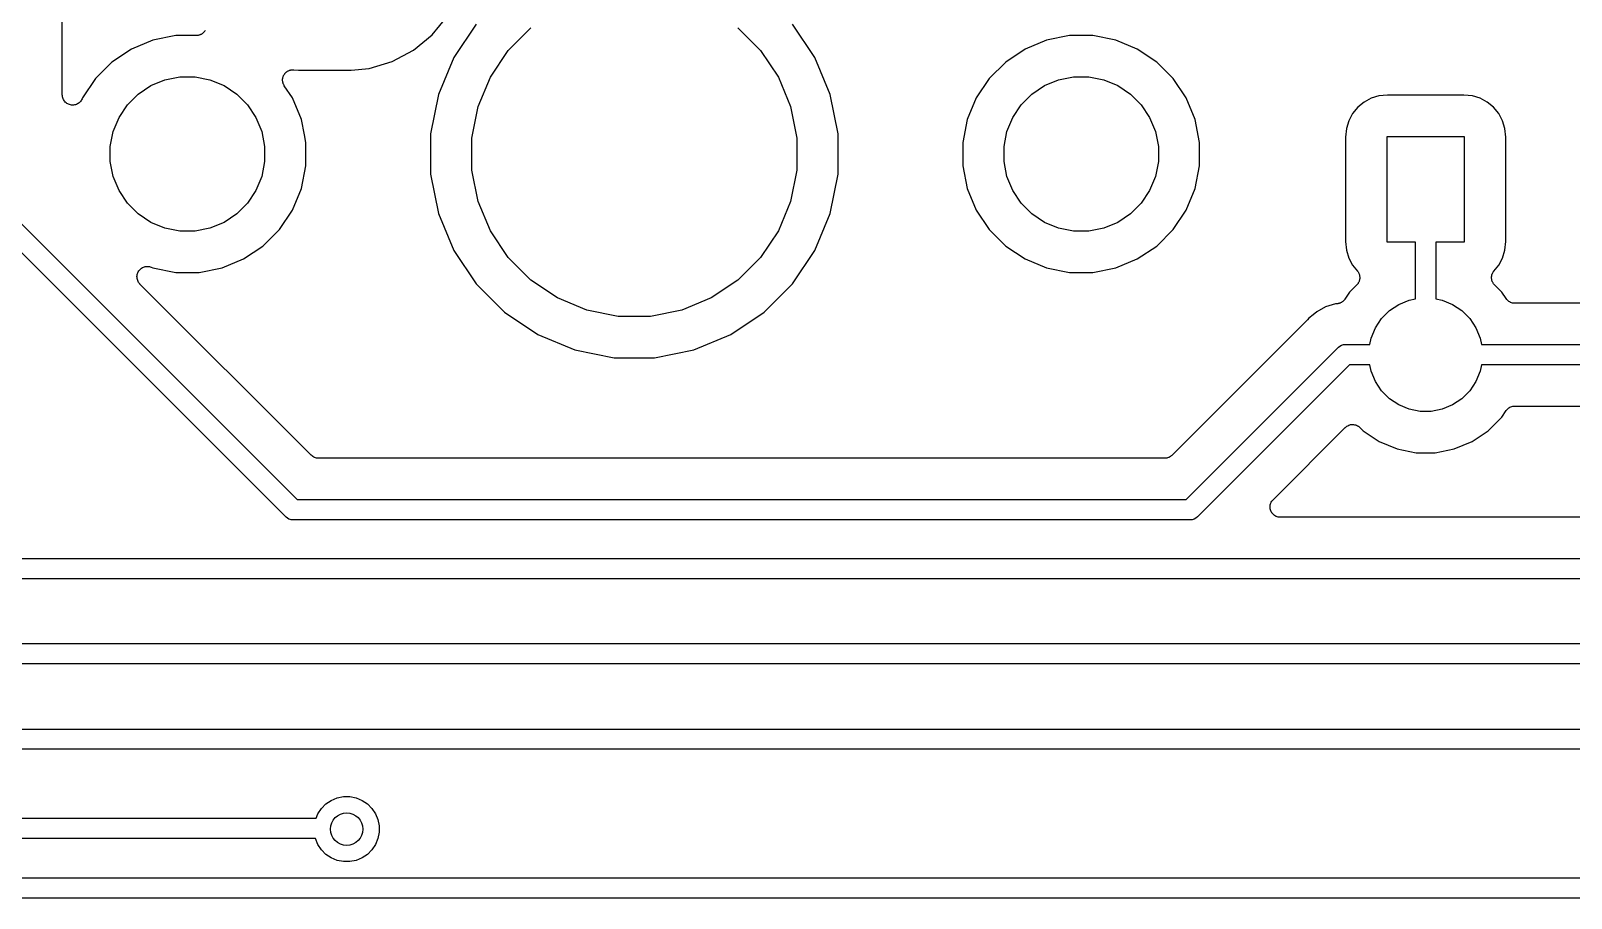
# Model space of a CAD drawing. Extents: x 1.13 to 10.46, y -5.5 to -3.29.
# Drawn here: x 5.687 to 6.434, y -5.504 to -5.083 of the extents above; entities that cross this region are included whole.
import ezdxf

# ---------------------------------------------------------------- set-up
doc = ezdxf.new("R2010")
doc.units = 0
doc.header["$MEASUREMENT"] = 0
doc.layers.add('BLACK', color=7, linetype='CONTINUOUS')

msp = doc.modelspace()

# ---------------------------------------------------------------- linework, layer by layer
at = {"layer": 'BLACK', "linetype": 'CONTINUOUS'}
for p, q in [((5.70233, -5.11423), (5.70233, -4.92407)), ((5.77153, -5.0831), (5.77141, -5.08331)), ((5.88155, -5.0851), (5.88897, -5.07606)), ((5.90283, -5.07997), (5.89203, -5.09614)), ((5.91837, -5.09272), (5.92933, -5.08175)), ((6.02972, -5.08175), (6.04069, -5.09272)), ((6.06703, -5.09614), (6.05622, -5.07997)), ((5.74625, -5.08772), (5.7358, -5.09204)), ((5.75734, -5.08551), (5.74625, -5.08772)), ((5.76727, -5.08551), (5.75734, -5.08551)), ((5.7675, -5.08549), (5.76727, -5.08551)), ((5.76774, -5.08549), (5.7675, -5.08549)), ((5.76799, -5.08544), (5.76774, -5.08549)), ((5.76824, -5.08542), (5.76799, -5.08544)), ((5.76846, -5.08535), (5.76824, -5.08542)), ((5.7687, -5.0853), (5.76846, -5.08535)), ((5.76893, -5.08521), (5.7687, -5.0853)), ((5.76917, -5.08513), (5.76893, -5.08521)), ((5.76938, -5.08502), (5.76917, -5.08513)), ((5.7696, -5.08494), (5.76938, -5.08502)), ((5.76981, -5.0848), (5.7696, -5.08494)), ((5.77004, -5.08468), (5.76981, -5.0848)), ((5.77022, -5.08453), (5.77004, -5.08468)), ((5.77041, -5.0844), (5.77022, -5.08453)), ((5.7706, -5.08422), (5.77041, -5.0844)), ((5.77079, -5.08406), (5.7706, -5.08422)), ((5.77094, -5.08388), (5.77079, -5.08406)), ((5.77111, -5.08371), (5.77094, -5.08388)), ((5.77125, -5.0835), (5.77111, -5.08371)), ((5.77141, -5.08331), (5.77125, -5.0835)), ((5.87251, -5.09252), (5.88155, -5.0851)), ((6.17932, -5.08772), (6.16887, -5.09204)), ((6.19041, -5.08551), (6.17932, -5.08772)), ((6.20172, -5.08551), (6.19041, -5.08551)), ((6.21281, -5.08772), (6.20172, -5.08551)), ((6.22325, -5.09204), (6.21281, -5.08772)), ((5.7358, -5.09204), (5.7264, -5.09833)), ((5.85101, -5.10142), (5.8622, -5.09803)), ((5.8622, -5.09803), (5.87251, -5.09252)), ((5.89203, -5.09614), (5.88458, -5.11411)), ((5.90975, -5.10562), (5.91837, -5.09272)), ((6.04069, -5.09272), (6.04931, -5.10562)), ((6.07447, -5.11411), (6.06703, -5.09614)), ((6.16887, -5.09204), (6.15947, -5.09833)), ((6.23265, -5.09833), (6.22325, -5.09204)), ((5.7264, -5.09833), (5.71841, -5.10632)), ((5.75208, -5.10695), (5.75931, -5.10551)), ((5.75931, -5.10551), (5.76668, -5.10551)), ((5.76668, -5.10551), (5.7739, -5.10695)), ((5.80925, -5.10579), (5.8093, -5.10556)), ((5.8093, -5.10556), (5.8094, -5.10533)), ((5.8094, -5.10533), (5.80947, -5.10508)), ((5.80947, -5.10508), (5.80959, -5.10488)), ((5.80959, -5.10488), (5.80968, -5.10466)), ((5.80968, -5.10466), (5.80982, -5.10445)), ((5.80982, -5.10445), (5.80994, -5.10423)), ((5.80994, -5.10423), (5.81009, -5.10405)), ((5.81009, -5.10405), (5.81022, -5.10385)), ((5.81022, -5.10385), (5.8104, -5.10367)), ((5.8104, -5.10367), (5.81057, -5.10348)), ((5.81057, -5.10348), (5.81075, -5.10333)), ((5.81075, -5.10333), (5.81092, -5.10317)), ((5.81092, -5.10317), (5.81113, -5.10303)), ((5.81113, -5.10303), (5.81132, -5.10287)), ((5.81132, -5.10287), (5.81153, -5.10276)), ((5.81153, -5.10276), (5.81173, -5.10263)), ((5.81173, -5.10263), (5.81196, -5.10253)), ((5.81196, -5.10253), (5.81219, -5.10241)), ((5.81219, -5.10241), (5.81241, -5.10234)), ((5.81241, -5.10234), (5.81263, -5.10226)), ((5.81263, -5.10226), (5.81288, -5.10221)), ((5.81288, -5.10221), (5.81312, -5.10213)), ((5.81312, -5.10213), (5.81336, -5.10211)), ((5.81336, -5.10211), (5.81359, -5.10207)), ((5.81359, -5.10207), (5.81384, -5.10207)), ((5.81384, -5.10207), (5.8141, -5.10204)), ((5.8141, -5.10204), (5.81433, -5.10207)), ((5.81433, -5.10207), (5.81456, -5.10207)), ((5.81456, -5.10207), (5.81677, -5.10228)), ((5.81677, -5.10228), (5.84229, -5.10228)), ((5.84229, -5.10228), (5.85101, -5.10142)), ((5.90381, -5.11995), (5.90975, -5.10562)), ((6.04931, -5.10562), (6.05524, -5.11995)), ((6.15947, -5.09833), (6.15148, -5.10632)), ((6.18515, -5.10695), (6.19238, -5.10551)), ((6.19238, -5.10551), (6.19975, -5.10551)), ((6.19975, -5.10551), (6.20697, -5.10695)), ((6.24065, -5.10632), (6.23265, -5.09833)), ((5.71841, -5.10632), (5.71212, -5.11572)), ((5.73915, -5.11386), (5.74528, -5.10977)), ((5.74528, -5.10977), (5.75208, -5.10695)), ((5.7739, -5.10695), (5.78071, -5.10977)), ((5.78071, -5.10977), (5.78683, -5.11386)), ((5.80907, -5.10699), (5.8091, -5.10675)), ((5.8091, -5.10724), (5.80907, -5.10699)), ((5.80909, -5.10749), (5.8091, -5.10724)), ((5.80914, -5.10772), (5.80909, -5.10749)), ((5.8091, -5.10652), (5.80915, -5.10627)), ((5.8091, -5.10675), (5.8091, -5.10652)), ((5.80916, -5.10796), (5.80914, -5.10772)), ((5.80915, -5.10627), (5.80918, -5.10602)), ((5.80923, -5.1082), (5.80916, -5.10796)), ((5.80918, -5.10602), (5.80925, -5.10579)), ((5.80928, -5.10845), (5.80923, -5.1082)), ((5.80936, -5.10867), (5.80928, -5.10845)), ((5.80943, -5.1089), (5.80936, -5.10867)), ((5.80955, -5.10912), (5.80943, -5.1089)), ((5.80964, -5.10936), (5.80955, -5.10912)), ((5.80977, -5.10955), (5.80964, -5.10936)), ((5.80988, -5.10976), (5.80977, -5.10955)), ((5.80992, -5.10982), (5.80988, -5.10976)), ((5.81386, -5.11572), (5.80992, -5.10982)), ((6.15148, -5.10632), (6.14519, -5.11572)), ((6.17222, -5.11386), (6.17835, -5.10977)), ((6.17835, -5.10977), (6.18515, -5.10695)), ((6.20697, -5.10695), (6.21378, -5.10977)), ((6.21378, -5.10977), (6.21991, -5.11386)), ((6.24693, -5.11572), (6.24065, -5.10632)), ((5.70238, -5.11469), (5.70233, -5.11423)), ((5.70243, -5.11519), (5.70238, -5.11469)), ((5.70243, -5.1152), (5.70243, -5.11519)), ((5.70243, -5.11519), (5.70243, -5.11519)), ((5.70256, -5.11564), (5.70243, -5.1152)), ((5.70271, -5.11612), (5.70256, -5.11564)), ((5.70271, -5.11613), (5.70271, -5.11612)), ((5.70293, -5.11656), (5.70271, -5.11613)), ((5.70271, -5.11613), (5.70271, -5.11613)), ((5.70316, -5.11699), (5.70293, -5.11656)), ((5.70317, -5.11699), (5.70316, -5.11699)), ((5.70347, -5.11736), (5.70317, -5.11699)), ((5.70317, -5.11699), (5.70317, -5.11699)), ((5.70378, -5.11774), (5.70347, -5.11736)), ((5.70378, -5.11775), (5.70378, -5.11774)), ((5.70414, -5.11805), (5.70378, -5.11775)), ((5.70378, -5.11775), (5.70378, -5.11775)), ((5.70453, -5.11837), (5.70414, -5.11805)), ((5.70454, -5.11837), (5.70453, -5.11837)), ((5.70453, -5.11837), (5.70453, -5.11837)), ((5.70496, -5.1186), (5.70454, -5.11837)), ((5.70539, -5.11883), (5.70496, -5.1186)), ((5.70539, -5.11884), (5.70539, -5.11883)), ((5.70539, -5.11883), (5.70539, -5.11883)), ((5.70586, -5.11898), (5.70539, -5.11884)), ((5.70632, -5.11912), (5.70586, -5.11898)), ((5.70633, -5.11912), (5.70632, -5.11912)), ((5.70632, -5.11912), (5.70632, -5.11912)), ((5.70682, -5.11918), (5.70633, -5.11912)), ((5.70729, -5.11923), (5.70682, -5.11918)), ((5.7073, -5.11923), (5.70729, -5.11923)), ((5.70729, -5.11923), (5.70729, -5.11923)), ((5.70777, -5.11918), (5.7073, -5.11923)), ((5.70826, -5.11914), (5.70777, -5.11918)), ((5.70827, -5.11914), (5.70826, -5.11914)), ((5.70826, -5.11914), (5.70826, -5.11914)), ((5.70872, -5.11901), (5.70827, -5.11914)), ((5.7092, -5.11887), (5.70872, -5.11901)), ((5.70963, -5.11864), (5.7092, -5.11886)), ((5.7092, -5.11886), (5.7092, -5.11886)), ((5.7092, -5.11886), (5.7092, -5.11887)), ((5.71006, -5.11841), (5.70963, -5.11864)), ((5.71007, -5.11841), (5.71006, -5.11841)), ((5.71045, -5.11811), (5.71007, -5.11841)), ((5.71007, -5.11841), (5.71007, -5.11841)), ((5.71082, -5.1178), (5.71045, -5.11811)), ((5.71083, -5.1178), (5.71082, -5.1178)), ((5.71113, -5.11744), (5.71083, -5.1178)), ((5.71083, -5.1178), (5.71083, -5.1178)), ((5.71145, -5.11706), (5.71113, -5.11744)), ((5.71146, -5.11705), (5.71145, -5.11705)), ((5.71145, -5.11705), (5.71145, -5.11706)), ((5.71169, -5.11663), (5.71146, -5.11705)), ((5.71192, -5.1162), (5.71169, -5.11663)), ((5.71193, -5.1162), (5.71192, -5.1162)), ((5.71195, -5.11614), (5.71193, -5.1162)), ((5.71193, -5.1162), (5.71193, -5.1162)), ((5.71193, -5.1162), (5.71193, -5.1162)), ((5.71212, -5.11572), (5.71195, -5.11614)), ((5.72985, -5.1252), (5.73394, -5.11907)), ((5.73394, -5.11907), (5.73915, -5.11386)), ((5.78683, -5.11386), (5.79204, -5.11907)), ((5.79204, -5.11907), (5.79614, -5.1252)), ((5.81819, -5.12617), (5.81386, -5.11572)), ((5.88458, -5.11411), (5.88079, -5.13319)), ((5.90079, -5.13516), (5.90381, -5.11995)), ((6.05524, -5.11995), (6.05827, -5.13516)), ((6.07827, -5.13319), (6.07447, -5.11411)), ((6.14519, -5.11572), (6.14087, -5.12617)), ((6.16292, -5.1252), (6.16701, -5.11907)), ((6.16701, -5.11907), (6.17222, -5.11386)), ((6.21991, -5.11386), (6.22511, -5.11907)), ((6.22511, -5.11907), (6.22921, -5.1252)), ((6.25126, -5.12617), (6.24693, -5.11572)), ((6.33008, -5.12024), (6.32758, -5.12328)), ((6.33313, -5.11774), (6.33008, -5.12024)), ((6.3366, -5.11588), (6.33313, -5.11774)), ((6.34037, -5.11474), (6.3366, -5.11588)), ((6.34454, -5.11433), (6.34037, -5.11474)), ((6.38145, -5.11433), (6.34454, -5.11433)), ((6.38561, -5.11474), (6.38145, -5.11433)), ((6.38938, -5.11588), (6.38561, -5.11474)), ((6.39286, -5.11774), (6.38938, -5.11588)), ((6.3959, -5.12024), (6.39286, -5.11774)), ((6.3984, -5.12328), (6.3959, -5.12024)), ((5.72703, -5.132), (5.72985, -5.1252)), ((5.79614, -5.1252), (5.79896, -5.132)), ((5.81968, -5.13367), (5.81819, -5.12617)), ((6.14087, -5.12617), (6.13866, -5.13726)), ((6.1601, -5.132), (6.16292, -5.1252)), ((6.22921, -5.1252), (6.23203, -5.132)), ((6.25346, -5.13726), (6.25126, -5.12617)), ((6.32572, -5.12676), (6.32458, -5.13053)), ((6.32758, -5.12328), (6.32572, -5.12676)), ((6.40026, -5.12676), (6.3984, -5.12328)), ((6.4014, -5.13053), (6.40026, -5.12676)), ((5.72559, -5.13923), (5.72703, -5.132)), ((5.79896, -5.132), (5.80039, -5.13923)), ((5.82039, -5.13726), (5.81968, -5.13367)), ((5.88079, -5.13319), (5.88079, -5.15264)), ((5.90079, -5.15067), (5.90079, -5.13516)), ((6.05827, -5.13516), (6.05827, -5.15067)), ((6.07827, -5.15264), (6.07827, -5.13319)), ((6.15866, -5.13923), (6.1601, -5.132)), ((6.23203, -5.132), (6.23346, -5.13923)), ((6.32458, -5.13053), (6.32417, -5.13469)), ((6.32417, -5.13469), (6.32417, -5.18538)), ((6.34429, -5.18563), (6.34429, -5.13445)), ((6.34429, -5.13445), (6.38169, -5.13445)), ((6.38169, -5.13445), (6.38169, -5.18563)), ((6.40181, -5.13469), (6.4014, -5.13053)), ((6.40181, -5.18538), (6.40181, -5.13469)), ((5.72559, -5.1466), (5.72559, -5.13923)), ((5.80039, -5.13923), (5.80039, -5.1466)), ((5.82039, -5.14857), (5.82039, -5.13726)), ((6.13866, -5.13726), (6.13866, -5.14857)), ((6.15866, -5.1466), (6.15866, -5.13923)), ((6.23346, -5.13923), (6.23346, -5.1466)), ((6.25346, -5.14857), (6.25346, -5.13726)), ((5.72703, -5.15382), (5.72559, -5.1466)), ((5.80039, -5.1466), (5.79896, -5.15382)), ((5.81819, -5.15966), (5.82039, -5.14857)), ((6.13866, -5.14857), (6.14087, -5.15966)), ((6.1601, -5.15382), (6.15866, -5.1466)), ((6.23346, -5.1466), (6.23203, -5.15382)), ((6.25126, -5.15966), (6.25346, -5.14857)), ((5.72985, -5.16063), (5.72703, -5.15382)), ((5.79896, -5.15382), (5.79614, -5.16063)), ((5.88079, -5.15264), (5.88458, -5.17171)), ((5.90381, -5.16588), (5.90079, -5.15067)), ((6.05827, -5.15067), (6.05524, -5.16588)), ((6.07447, -5.17171), (6.07827, -5.15264)), ((6.16292, -5.16063), (6.1601, -5.15382)), ((6.23203, -5.15382), (6.22921, -5.16063)), ((5.73394, -5.16676), (5.72985, -5.16063)), ((5.79614, -5.16063), (5.79204, -5.16676)), ((5.81386, -5.1701), (5.81819, -5.15966)), ((6.14087, -5.15966), (6.14519, -5.1701)), ((6.16701, -5.16676), (6.16292, -5.16063)), ((6.22921, -5.16063), (6.22511, -5.16676)), ((6.24693, -5.1701), (6.25126, -5.15966)), ((5.73915, -5.17197), (5.73394, -5.16676)), ((5.74528, -5.17606), (5.73915, -5.17197)), ((5.78683, -5.17197), (5.78071, -5.17606)), ((5.79204, -5.16676), (5.78683, -5.17197)), ((5.80758, -5.1795), (5.81386, -5.1701)), ((5.88458, -5.17171), (5.89203, -5.18968)), ((5.90975, -5.18021), (5.90381, -5.16588)), ((6.05524, -5.16588), (6.04931, -5.18021)), ((6.06703, -5.18968), (6.07447, -5.17171)), ((6.14519, -5.1701), (6.15148, -5.1795)), ((6.17222, -5.17197), (6.16701, -5.16676)), ((6.17835, -5.17606), (6.17222, -5.17197)), ((6.21991, -5.17197), (6.21378, -5.17606)), ((6.22511, -5.16676), (6.21991, -5.17197)), ((6.24065, -5.1795), (6.24693, -5.1701)), ((5.68233, -5.17656), (5.81617, -5.31039)), ((5.75208, -5.17888), (5.74528, -5.17606)), ((5.75931, -5.18031), (5.75208, -5.17888)), ((5.7739, -5.17888), (5.76668, -5.18031)), ((5.78071, -5.17606), (5.7739, -5.17888)), ((5.79958, -5.1875), (5.80758, -5.1795)), ((5.91837, -5.19311), (5.90975, -5.18021)), ((6.04931, -5.18021), (6.04069, -5.19311)), ((6.15148, -5.1795), (6.15947, -5.1875)), ((6.18515, -5.17888), (6.17835, -5.17606)), ((6.19238, -5.18031), (6.18515, -5.17888)), ((6.20697, -5.17888), (6.19975, -5.18031)), ((6.21378, -5.17606), (6.20697, -5.17888)), ((6.23265, -5.1875), (6.24065, -5.1795)), ((5.81048, -5.31862), (5.6741, -5.18225)), ((5.76668, -5.18031), (5.75931, -5.18031)), ((5.79018, -5.19378), (5.79958, -5.1875)), ((6.15947, -5.1875), (6.16887, -5.19378)), ((6.19975, -5.18031), (6.19238, -5.18031)), ((6.22325, -5.19378), (6.23265, -5.1875)), ((6.32417, -5.18538), (6.32458, -5.18955)), ((6.35807, -5.18563), (6.34429, -5.18563)), ((6.35807, -5.2131), (6.35807, -5.18563)), ((6.38169, -5.18563), (6.36791, -5.18563)), ((6.36791, -5.18563), (6.36791, -5.2131)), ((6.4014, -5.18955), (6.40181, -5.18538)), ((5.77974, -5.19811), (5.79018, -5.19378)), ((5.89203, -5.18968), (5.90283, -5.20586)), ((5.92933, -5.20407), (5.91837, -5.19311)), ((6.04069, -5.19311), (6.02972, -5.20407)), ((6.05622, -5.20586), (6.06703, -5.18968)), ((6.16887, -5.19378), (6.17932, -5.19811)), ((6.21281, -5.19811), (6.22325, -5.19378)), ((6.32458, -5.18955), (6.32572, -5.19332)), ((6.32572, -5.19332), (6.32758, -5.1968)), ((6.3984, -5.1968), (6.40026, -5.19332)), ((6.40026, -5.19332), (6.4014, -5.18955)), ((5.73852, -5.20234), (5.73857, -5.20185)), ((5.73852, -5.20235), (5.73852, -5.20234)), ((5.73852, -5.20234), (5.73852, -5.20234)), ((5.73856, -5.20282), (5.73852, -5.20235)), ((5.73857, -5.20185), (5.73862, -5.20138)), ((5.73862, -5.20138), (5.73863, -5.20137)), ((5.73863, -5.20137), (5.73877, -5.2009)), ((5.73863, -5.20137), (5.73863, -5.20137)), ((5.73877, -5.2009), (5.73891, -5.20045)), ((5.73891, -5.20045), (5.73892, -5.20044)), ((5.73892, -5.20044), (5.73915, -5.20002)), ((5.73892, -5.20044), (5.73892, -5.20044)), ((5.73915, -5.20002), (5.73938, -5.19959)), ((5.73938, -5.19958), (5.73969, -5.19921)), ((5.73938, -5.19959), (5.73938, -5.19958)), ((5.73938, -5.19958), (5.73938, -5.19958)), ((5.73969, -5.19921), (5.74, -5.19884)), ((5.74, -5.19884), (5.74001, -5.19883)), ((5.74001, -5.19883), (5.74039, -5.19853)), ((5.74001, -5.19883), (5.74001, -5.19883)), ((5.74039, -5.19853), (5.74076, -5.19822)), ((5.74076, -5.19822), (5.74076, -5.19822)), ((5.74076, -5.19822), (5.74077, -5.19822)), ((5.74077, -5.19822), (5.7412, -5.19799)), ((5.7412, -5.19799), (5.74162, -5.19776)), ((5.74162, -5.19776), (5.74163, -5.19776)), ((5.74163, -5.19776), (5.74209, -5.19763)), ((5.74163, -5.19776), (5.74163, -5.19776)), ((5.74209, -5.19763), (5.74256, -5.19748)), ((5.74256, -5.19748), (5.74256, -5.19748)), ((5.74256, -5.19748), (5.74257, -5.19748)), ((5.74257, -5.19748), (5.74304, -5.19744)), ((5.74304, -5.19744), (5.74353, -5.19739)), ((5.74353, -5.19739), (5.74353, -5.19739)), ((5.74353, -5.19739), (5.74354, -5.19739)), ((5.74354, -5.19739), (5.74402, -5.19744)), ((5.74402, -5.19744), (5.7445, -5.19749)), ((5.7445, -5.19749), (5.7445, -5.19749)), ((5.7445, -5.19749), (5.74451, -5.19749)), ((5.74451, -5.19749), (5.74498, -5.19763)), ((5.74498, -5.19763), (5.74543, -5.19777)), ((5.74543, -5.19777), (5.74625, -5.19811)), ((5.74625, -5.19811), (5.75734, -5.20031)), ((5.75734, -5.20031), (5.76865, -5.20031)), ((5.76865, -5.20031), (5.77974, -5.19811)), ((6.17932, -5.19811), (6.19041, -5.20031)), ((6.19041, -5.20031), (6.20172, -5.20031)), ((6.20172, -5.20031), (6.21281, -5.19811)), ((6.32758, -5.1968), (6.32993, -5.19966)), ((6.32993, -5.19966), (6.32998, -5.19972)), ((6.32998, -5.19972), (6.3301, -5.19991)), ((6.3301, -5.19991), (6.33024, -5.20008)), ((6.33024, -5.20008), (6.33037, -5.20031)), ((6.33037, -5.20031), (6.33051, -5.20054)), ((6.33051, -5.20054), (6.33059, -5.20074)), ((6.33059, -5.20074), (6.3307, -5.20094)), ((6.3307, -5.20094), (6.33077, -5.2012)), ((6.33077, -5.2012), (6.33087, -5.20144)), ((6.33087, -5.20144), (6.33091, -5.20166)), ((6.33091, -5.20166), (6.33098, -5.20188)), ((6.33098, -5.20188), (6.331, -5.20214)), ((6.331, -5.20214), (6.33105, -5.2024)), ((6.33105, -5.2024), (6.33105, -5.20263)), ((6.33105, -5.20263), (6.33107, -5.20285)), ((6.39492, -5.20278), (6.39494, -5.20256)), ((6.39494, -5.20233), (6.39499, -5.20207)), ((6.39494, -5.20256), (6.39494, -5.20233)), ((6.39499, -5.20207), (6.39502, -5.20181)), ((6.39502, -5.20181), (6.39509, -5.2016)), ((6.39509, -5.2016), (6.39513, -5.20137)), ((6.39513, -5.20137), (6.39523, -5.20113)), ((6.39523, -5.20113), (6.39531, -5.20088)), ((6.39531, -5.20088), (6.39542, -5.20068)), ((6.39542, -5.20068), (6.39551, -5.20047)), ((6.39551, -5.20047), (6.39565, -5.20025)), ((6.39565, -5.20025), (6.39578, -5.20002)), ((6.39578, -5.20002), (6.39592, -5.19985)), ((6.39592, -5.19985), (6.39605, -5.19966)), ((6.39605, -5.19966), (6.3984, -5.1968)), ((5.73861, -5.20331), (5.73856, -5.20282)), ((5.73861, -5.20332), (5.73861, -5.20331)), ((5.73861, -5.20331), (5.73861, -5.20331)), ((5.73874, -5.20379), (5.73861, -5.20332)), ((5.73888, -5.20425), (5.73874, -5.20379)), ((5.73888, -5.20426), (5.73888, -5.20425)), ((5.73888, -5.20425), (5.73888, -5.20425)), ((5.7391, -5.20469), (5.73888, -5.20426)), ((5.73933, -5.20511), (5.7391, -5.20469)), ((5.73933, -5.20512), (5.73933, -5.20511)), ((5.73963, -5.20549), (5.73933, -5.20512)), ((5.73933, -5.20512), (5.73933, -5.20512)), ((5.73994, -5.20588), (5.73963, -5.20549)), ((5.73998, -5.20593), (5.73994, -5.20588)), ((5.73994, -5.20588), (5.73994, -5.20588)), ((5.73994, -5.20588), (5.73994, -5.20588)), ((5.73994, -5.20588), (5.73994, -5.20588)), ((5.82299, -5.28893), (5.73998, -5.20593)), ((5.90283, -5.20586), (5.91658, -5.21961)), ((5.94223, -5.21269), (5.92933, -5.20407)), ((6.02972, -5.20407), (6.01682, -5.21269)), ((6.04247, -5.21961), (6.05622, -5.20586)), ((6.3261, -5.20988), (6.3238, -5.21331)), ((6.3296, -5.20637), (6.3261, -5.20988)), ((6.32975, -5.20619), (6.3296, -5.20637)), ((6.32991, -5.20604), (6.32975, -5.20619)), ((6.33006, -5.20582), (6.32991, -5.20604)), ((6.33022, -5.20562), (6.33006, -5.20582)), ((6.33033, -5.20542), (6.33022, -5.20562)), ((6.33046, -5.20523), (6.33033, -5.20542)), ((6.33056, -5.20499), (6.33046, -5.20523)), ((6.33069, -5.20476), (6.33056, -5.20499)), ((6.33075, -5.20454), (6.33069, -5.20476)), ((6.33084, -5.20433), (6.33075, -5.20454)), ((6.33089, -5.20407), (6.33084, -5.20433)), ((6.33097, -5.20382), (6.33089, -5.20407)), ((6.33099, -5.2036), (6.33097, -5.20382)), ((6.33104, -5.20338), (6.33099, -5.2036)), ((6.33107, -5.20285), (6.33104, -5.20311)), ((6.33104, -5.20311), (6.33104, -5.20338)), ((6.39494, -5.20304), (6.39492, -5.20278)), ((6.39494, -5.20331), (6.39494, -5.20304)), ((6.39498, -5.20353), (6.39494, -5.20331)), ((6.395, -5.20375), (6.39498, -5.20353)), ((6.39507, -5.20401), (6.395, -5.20375)), ((6.39512, -5.20426), (6.39507, -5.20401)), ((6.39521, -5.20447), (6.39512, -5.20426)), ((6.39527, -5.20469), (6.39521, -5.20447)), ((6.39539, -5.20492), (6.39527, -5.20469)), ((6.39549, -5.20517), (6.39539, -5.20492)), ((6.39562, -5.20536), (6.39549, -5.20517)), ((6.39572, -5.20556), (6.39562, -5.20536)), ((6.39589, -5.20576), (6.39572, -5.20556)), ((6.39603, -5.20598), (6.39589, -5.20576)), ((6.39619, -5.20614), (6.39603, -5.20598)), ((6.39633, -5.20632), (6.39619, -5.20614)), ((6.39638, -5.20637), (6.39633, -5.20632)), ((6.39989, -5.20988), (6.39638, -5.20637)), ((6.40198, -5.21301), (6.39989, -5.20988)), ((5.95656, -5.21863), (5.94223, -5.21269)), ((6.01682, -5.21269), (6.0025, -5.21863)), ((6.31452, -5.21702), (6.31019, -5.21934)), ((6.31922, -5.2156), (6.31452, -5.21702)), ((6.32014, -5.21551), (6.31922, -5.2156)), ((6.32035, -5.21546), (6.32014, -5.21551)), ((6.32057, -5.21544), (6.32035, -5.21546)), ((6.32083, -5.21537), (6.32057, -5.21544)), ((6.32109, -5.21532), (6.32083, -5.21537)), ((6.3213, -5.21523), (6.32109, -5.21532)), ((6.32151, -5.21517), (6.3213, -5.21523)), ((6.32175, -5.21505), (6.32151, -5.21517)), ((6.322, -5.21494), (6.32175, -5.21505)), ((6.32218, -5.21482), (6.322, -5.21494)), ((6.32237, -5.21472), (6.32218, -5.21482)), ((6.32258, -5.21455), (6.32237, -5.21472)), ((6.32281, -5.2144), (6.32258, -5.21455)), ((6.32296, -5.21425), (6.32281, -5.2144)), ((6.32314, -5.21411), (6.32296, -5.21425)), ((6.32331, -5.21391), (6.32314, -5.21411)), ((6.3235, -5.21372), (6.32331, -5.21391)), ((6.32362, -5.21353), (6.3235, -5.21372)), ((6.32377, -5.21337), (6.32362, -5.21353)), ((6.3238, -5.21331), (6.32377, -5.21337)), ((6.34546, -5.2188), (6.34997, -5.21579)), ((6.34997, -5.21579), (6.35497, -5.21371)), ((6.35497, -5.21371), (6.35807, -5.2131)), ((6.36791, -5.2131), (6.37101, -5.21371)), ((6.37101, -5.21371), (6.37602, -5.21579)), ((6.37602, -5.21579), (6.38052, -5.2188)), ((6.40228, -5.21337), (6.40198, -5.21301)), ((6.40257, -5.21373), (6.40228, -5.21337)), ((6.40259, -5.21375), (6.40257, -5.21373)), ((6.4026, -5.21377), (6.40259, -5.21375)), ((6.40296, -5.21406), (6.4026, -5.21377)), ((6.40332, -5.21436), (6.40296, -5.21406)), ((6.40334, -5.21437), (6.40332, -5.21436)), ((6.40336, -5.21439), (6.40334, -5.21437)), ((6.40377, -5.21461), (6.40336, -5.21439)), ((6.40417, -5.21483), (6.40377, -5.21461)), ((6.40419, -5.21484), (6.40417, -5.21483)), ((6.40422, -5.21485), (6.40419, -5.21484)), ((6.40466, -5.21499), (6.40422, -5.21485)), ((6.4051, -5.21513), (6.40466, -5.21499)), ((6.40512, -5.21513), (6.4051, -5.21513)), ((6.40515, -5.21514), (6.40512, -5.21513)), ((6.40561, -5.21518), (6.40515, -5.21514)), ((6.40607, -5.21524), (6.40561, -5.21518)), ((6.40612, -5.21524), (6.40607, -5.21524)), ((6.40614, -5.21524), (6.40612, -5.21524)), ((6.40612, -5.21524), (6.40612, -5.21524)), ((6.40612, -5.21524), (6.40612, -5.21524)), ((6.65014, -5.21524), (6.40614, -5.21524)), ((5.91658, -5.21961), (5.93276, -5.23042)), ((5.97177, -5.22165), (5.95656, -5.21863)), ((5.98728, -5.22165), (5.97177, -5.22165)), ((6.0025, -5.21863), (5.98728, -5.22165)), ((6.0263, -5.23042), (6.04247, -5.21961)), ((6.30544, -5.22357), (6.24009, -5.28893)), ((6.30557, -5.22341), (6.30544, -5.22357)), ((6.30572, -5.22326), (6.30557, -5.22341)), ((6.30577, -5.22321), (6.30572, -5.22326)), ((6.30639, -5.22245), (6.30577, -5.22321)), ((6.30841, -5.2208), (6.30639, -5.22245)), ((6.31019, -5.21934), (6.30841, -5.22079)), ((6.30841, -5.22079), (6.30841, -5.2208)), ((6.33862, -5.22713), (6.34163, -5.22263)), ((6.34163, -5.22263), (6.34546, -5.2188)), ((6.38052, -5.2188), (6.38435, -5.22263)), ((6.38435, -5.22263), (6.38736, -5.22713)), ((5.93276, -5.23042), (5.95073, -5.23786)), ((6.00833, -5.23786), (6.0263, -5.23042)), ((6.33593, -5.23524), (6.33655, -5.23214)), ((6.33655, -5.23214), (6.33862, -5.22713)), ((6.38736, -5.22713), (6.38944, -5.23214)), ((6.38944, -5.23214), (6.39005, -5.23524)), ((5.95073, -5.23786), (5.9698, -5.24165)), ((5.98925, -5.24165), (6.00833, -5.23786)), ((6.24691, -5.31039), (6.32045, -5.23685)), ((6.32045, -5.23685), (6.3206, -5.23666)), ((6.3206, -5.23666), (6.32079, -5.23651)), ((6.32079, -5.23651), (6.32135, -5.23605)), ((6.32079, -5.23651), (6.32079, -5.23651)), ((6.32135, -5.23605), (6.32221, -5.23559)), ((6.32221, -5.23559), (6.32223, -5.23558)), ((6.32223, -5.23558), (6.32314, -5.23531)), ((6.32314, -5.23531), (6.32386, -5.23524)), ((6.32386, -5.23524), (6.3241, -5.23521)), ((6.32386, -5.23524), (6.32386, -5.23524)), ((6.3241, -5.23521), (6.32434, -5.23524)), ((6.32434, -5.23524), (6.33593, -5.23524)), ((6.39005, -5.23524), (7.07995, -5.23524)), ((5.9698, -5.24165), (5.98925, -5.24165)), ((6.32614, -5.24508), (6.2526, -5.31862)), ((6.33593, -5.24508), (6.32614, -5.24508)), ((6.33655, -5.24818), (6.33593, -5.24508)), ((6.39005, -5.24508), (6.38944, -5.24818)), ((7.07932, -5.24508), (6.39005, -5.24508)), ((6.33862, -5.25318), (6.33655, -5.24818)), ((6.34163, -5.25769), (6.33862, -5.25318)), ((6.38736, -5.25318), (6.38435, -5.25769)), ((6.38944, -5.24818), (6.38736, -5.25318)), ((6.34546, -5.26152), (6.34163, -5.25769)), ((6.34997, -5.26453), (6.34546, -5.26152)), ((6.38052, -5.26152), (6.37602, -5.26453)), ((6.38435, -5.25769), (6.38052, -5.26152)), ((6.35497, -5.2666), (6.34997, -5.26453)), ((6.36028, -5.26766), (6.35497, -5.2666)), ((6.3657, -5.26766), (6.36028, -5.26766)), ((6.37101, -5.2666), (6.3657, -5.26766)), ((6.37602, -5.26453), (6.37101, -5.2666)), ((6.39989, -5.27044), (6.40198, -5.2673)), ((6.40198, -5.2673), (6.40199, -5.26728)), ((6.40199, -5.26728), (6.402, -5.26728)), ((6.402, -5.26728), (6.40202, -5.26724)), ((6.402, -5.26728), (6.402, -5.26728)), ((6.40202, -5.26724), (6.40232, -5.26689)), ((6.40232, -5.26689), (6.40262, -5.26653)), ((6.40262, -5.26653), (6.40264, -5.26652)), ((6.40264, -5.26652), (6.40265, -5.2665)), ((6.40265, -5.2665), (6.40301, -5.26621)), ((6.40301, -5.26621), (6.40337, -5.26591)), ((6.40337, -5.26591), (6.40339, -5.2659)), ((6.40339, -5.2659), (6.40341, -5.26589)), ((6.40341, -5.26589), (6.40383, -5.26567)), ((6.40383, -5.26567), (6.40424, -5.26546)), ((6.40424, -5.26546), (6.40426, -5.26545)), ((6.40426, -5.26545), (6.40428, -5.26544)), ((6.40428, -5.26544), (6.40473, -5.26531)), ((6.40473, -5.26531), (6.40517, -5.26517)), ((6.40517, -5.26517), (6.40519, -5.26517)), ((6.40519, -5.26517), (6.40522, -5.26516)), ((6.40522, -5.26516), (6.40568, -5.26512)), ((6.40568, -5.26512), (6.40614, -5.26508)), ((6.40614, -5.26508), (7.06249, -5.26508)), ((6.28905, -5.31046), (6.32405, -5.27546)), ((6.32405, -5.27546), (6.32407, -5.27543)), ((6.32407, -5.27543), (6.3241, -5.27541)), ((6.32407, -5.27543), (6.32407, -5.27543)), ((6.32407, -5.27543), (6.32407, -5.27543)), ((6.3241, -5.27541), (6.32446, -5.27511)), ((6.32446, -5.27511), (6.32483, -5.27482)), ((6.32483, -5.27482), (6.32484, -5.27481)), ((6.32484, -5.27481), (6.32486, -5.2748)), ((6.32486, -5.2748), (6.32528, -5.27458)), ((6.32528, -5.27458), (6.32569, -5.27436)), ((6.32569, -5.27436), (6.32571, -5.27436)), ((6.32571, -5.27436), (6.32572, -5.27435)), ((6.32572, -5.27435), (6.32618, -5.27422)), ((6.32618, -5.27422), (6.32663, -5.27408)), ((6.32663, -5.27408), (6.32664, -5.27408)), ((6.32664, -5.27408), (6.32666, -5.27408)), ((6.32666, -5.27408), (6.32713, -5.27404)), ((6.32713, -5.27404), (6.3276, -5.27399)), ((6.3276, -5.27399), (6.32762, -5.27399)), ((6.32762, -5.27399), (6.32763, -5.27399)), ((6.32763, -5.27399), (6.3281, -5.27404)), ((6.3281, -5.27404), (6.32857, -5.27409)), ((6.32857, -5.27409), (6.32859, -5.2741)), ((6.32859, -5.2741), (6.3286, -5.2741)), ((6.3286, -5.2741), (6.32906, -5.27424)), ((6.32906, -5.27424), (6.3295, -5.27438)), ((6.3295, -5.27438), (6.32952, -5.27438)), ((6.32952, -5.27438), (6.32953, -5.27439)), ((6.32953, -5.27439), (6.32995, -5.27462)), ((6.32995, -5.27462), (6.33036, -5.27484)), ((6.33036, -5.27484), (6.33038, -5.27485)), ((6.33038, -5.27485), (6.33039, -5.27486)), ((6.33039, -5.27486), (6.33075, -5.27516)), ((6.33075, -5.27516), (6.33112, -5.27546)), ((6.33112, -5.27546), (6.33271, -5.27705)), ((6.33271, -5.27705), (6.34049, -5.28225)), ((6.38549, -5.28225), (6.39327, -5.27705)), ((6.39327, -5.27705), (6.39989, -5.27044)), ((6.34049, -5.28225), (6.34914, -5.28583)), ((6.37685, -5.28583), (6.38549, -5.28225)), ((5.82334, -5.28922), (5.82299, -5.28893)), ((5.8237, -5.28952), (5.82334, -5.28922)), ((5.82372, -5.28953), (5.8237, -5.28952)), ((5.82374, -5.28955), (5.82372, -5.28953)), ((5.82415, -5.28976), (5.82374, -5.28955)), ((5.82455, -5.28999), (5.82415, -5.28976)), ((5.82458, -5.29), (5.82455, -5.28999)), ((5.8246, -5.29001), (5.82458, -5.29)), ((5.82504, -5.29014), (5.8246, -5.29001)), ((5.82548, -5.29028), (5.82504, -5.29014)), ((5.82551, -5.29029), (5.82548, -5.29028)), ((5.82553, -5.29029), (5.82551, -5.29029)), ((5.82599, -5.29034), (5.82553, -5.29029)), ((5.82645, -5.29039), (5.82599, -5.29034)), ((5.8265, -5.29039), (5.82645, -5.29039)), ((5.82652, -5.29039), (5.8265, -5.29039)), ((5.8265, -5.29039), (5.8265, -5.29039)), ((5.8265, -5.29039), (5.8265, -5.29039)), ((6.23655, -5.29039), (5.82652, -5.29039)), ((6.23701, -5.29035), (6.23655, -5.29039)), ((6.23747, -5.29031), (6.23701, -5.29035)), ((6.2375, -5.2903), (6.23747, -5.29031)), ((6.23752, -5.2903), (6.2375, -5.2903)), ((6.23796, -5.29016), (6.23752, -5.2903)), ((6.23841, -5.29003), (6.23796, -5.29016)), ((6.23843, -5.29002), (6.23841, -5.29003)), ((6.23846, -5.29001), (6.23843, -5.29002)), ((6.23886, -5.2898), (6.23846, -5.29001)), ((6.23927, -5.28959), (6.23886, -5.2898)), ((6.2393, -5.28957), (6.23927, -5.28959)), ((6.23932, -5.28956), (6.2393, -5.28957)), ((6.23968, -5.28926), (6.23932, -5.28956)), ((6.24004, -5.28898), (6.23968, -5.28926)), ((6.24007, -5.28894), (6.24004, -5.28898)), ((6.24008, -5.28894), (6.24007, -5.28894)), ((6.24007, -5.28894), (6.24007, -5.28894)), ((6.24009, -5.28893), (6.24008, -5.28894)), ((6.34914, -5.28583), (6.35831, -5.28766)), ((6.35831, -5.28766), (6.36767, -5.28766)), ((6.36767, -5.28766), (6.37685, -5.28583)), ((5.81617, -5.31039), (6.24691, -5.31039)), ((6.28758, -5.31396), (6.28763, -5.31348)), ((6.28758, -5.31397), (6.28758, -5.31396)), ((6.28763, -5.31445), (6.28758, -5.31397)), ((6.28758, -5.31397), (6.28758, -5.31397)), ((6.28763, -5.31348), (6.28768, -5.313)), ((6.28767, -5.31493), (6.28763, -5.31445)), ((6.28768, -5.31299), (6.28783, -5.31253)), ((6.28768, -5.313), (6.28768, -5.31299)), ((6.28768, -5.313), (6.28768, -5.313)), ((6.28783, -5.31253), (6.28797, -5.31207)), ((6.28797, -5.31205), (6.2882, -5.31163)), ((6.28797, -5.31206), (6.28797, -5.31205)), ((6.28797, -5.31207), (6.28797, -5.31206)), ((6.2882, -5.31163), (6.28843, -5.31121)), ((6.28843, -5.31121), (6.28843, -5.3112)), ((6.28843, -5.3112), (6.28844, -5.3112)), ((6.28844, -5.3112), (6.28874, -5.31083)), ((6.28874, -5.31083), (6.28905, -5.31046)), ((5.81063, -5.31881), (5.81048, -5.31862)), ((5.81082, -5.31896), (5.81063, -5.31881)), ((5.81138, -5.31943), (5.81082, -5.31896)), ((5.81082, -5.31896), (5.81082, -5.31896)), ((5.81216, -5.31984), (5.81138, -5.31943)), ((5.81224, -5.31988), (5.81216, -5.31984)), ((5.81316, -5.32016), (5.81224, -5.31988)), ((5.81389, -5.32023), (5.81316, -5.32016)), ((5.81413, -5.32026), (5.81389, -5.32023)), ((5.81389, -5.32023), (5.81389, -5.32023)), ((5.81437, -5.32023), (5.81413, -5.32026)), ((6.2487, -5.32023), (5.81437, -5.32023)), ((6.24895, -5.32026), (6.2487, -5.32023)), ((6.24919, -5.32023), (6.24895, -5.32026)), ((6.24991, -5.32016), (6.24919, -5.32023)), ((6.24919, -5.32023), (6.24919, -5.32023)), ((6.25084, -5.31988), (6.24991, -5.32016)), ((6.25169, -5.31943), (6.25084, -5.31988)), ((6.25244, -5.31881), (6.25169, -5.31943)), ((6.2526, -5.31862), (6.25244, -5.31881)), ((6.28767, -5.31494), (6.28767, -5.31493)), ((6.28767, -5.31495), (6.28767, -5.31494)), ((6.28781, -5.31541), (6.28767, -5.31495)), ((6.28795, -5.31587), (6.28781, -5.31541)), ((6.28795, -5.31588), (6.28795, -5.31587)), ((6.28795, -5.31587), (6.28795, -5.31587)), ((6.28818, -5.31631), (6.28795, -5.31588)), ((6.2884, -5.31673), (6.28818, -5.31631)), ((6.2884, -5.31674), (6.2884, -5.31673)), ((6.28841, -5.31674), (6.2884, -5.31674)), ((6.28871, -5.31712), (6.28841, -5.31674)), ((6.28901, -5.31749), (6.28871, -5.31712)), ((6.28902, -5.3175), (6.28901, -5.31749)), ((6.28939, -5.31781), (6.28902, -5.3175)), ((6.28902, -5.3175), (6.28902, -5.3175)), ((6.28976, -5.31812), (6.28939, -5.31781)), ((6.28977, -5.31813), (6.28976, -5.31812)), ((6.28976, -5.31812), (6.28976, -5.31812)), ((6.29019, -5.31836), (6.28977, -5.31813)), ((6.29061, -5.31859), (6.29019, -5.31836)), ((6.29062, -5.31859), (6.29061, -5.31859)), ((6.29063, -5.31859), (6.29062, -5.31859)), ((6.29108, -5.31874), (6.29063, -5.31859)), ((6.29154, -5.31888), (6.29108, -5.31874)), ((6.29155, -5.31888), (6.29154, -5.31888)), ((6.29156, -5.31889), (6.29155, -5.31888)), ((6.29203, -5.31894), (6.29156, -5.31889)), ((6.29251, -5.31899), (6.29203, -5.31894)), ((6.29253, -5.31899), (6.29251, -5.31899)), ((6.29258, -5.31899), (6.29253, -5.31899)), ((6.29253, -5.31899), (6.29253, -5.31899)), ((6.29253, -5.31899), (6.29253, -5.31899)), ((7.92642, -5.31899), (6.29258, -5.31899)), ((5.66793, -5.33899), (7.93818, -5.33899)), ((7.93713, -5.34883), (5.66793, -5.34883)), ((5.66773, -5.38019), (7.42038, -5.38019)), ((7.42498, -5.39003), (5.66773, -5.39003)), ((5.66713, -5.42159), (6.53249, -5.42159)), ((6.53217, -5.43143), (5.66713, -5.43143)), ((5.83009, -5.45788), (5.83267, -5.45616)), ((5.83267, -5.45616), (5.83553, -5.45497)), ((5.83553, -5.45497), (5.83858, -5.45437)), ((5.83858, -5.45437), (5.84168, -5.45437)), ((5.84168, -5.45437), (5.84472, -5.45497)), ((5.84472, -5.45497), (5.84759, -5.45616)), ((5.84759, -5.45616), (5.85017, -5.45788)), ((5.82529, -5.46479), (5.82617, -5.46265)), ((5.82617, -5.46265), (5.8279, -5.46007)), ((5.8279, -5.46007), (5.83009, -5.45788)), ((5.85017, -5.45788), (5.85236, -5.46007)), ((5.85236, -5.46007), (5.85408, -5.46265)), ((5.85408, -5.46265), (5.85527, -5.46552)), ((5.66693, -5.46479), (5.82529, -5.46479)), ((5.85527, -5.46552), (5.85588, -5.46856)), ((5.85588, -5.46856), (5.85588, -5.47166)), ((5.82497, -5.47463), (5.66693, -5.47463)), ((5.82498, -5.47471), (5.82497, -5.47463)), ((5.82617, -5.47757), (5.82498, -5.47471)), ((5.8279, -5.48015), (5.82617, -5.47757)), ((5.85408, -5.47757), (5.85236, -5.48015)), ((5.85527, -5.47471), (5.85408, -5.47757)), ((5.85588, -5.47166), (5.85527, -5.47471)), ((5.83009, -5.48235), (5.8279, -5.48015)), ((5.83267, -5.48407), (5.83009, -5.48235)), ((5.83553, -5.48526), (5.83267, -5.48407)), ((5.83858, -5.48586), (5.83553, -5.48526)), ((5.84168, -5.48586), (5.83858, -5.48586)), ((5.84472, -5.48526), (5.84168, -5.48586)), ((5.84759, -5.48407), (5.84472, -5.48526)), ((5.85017, -5.48235), (5.84759, -5.48407)), ((5.85236, -5.48015), (5.85017, -5.48235)), ((5.64067, -5.49374), (7.20935, -5.49374)), ((7.21114, -5.50358), (5.63887, -5.50358))]:
    msp.add_line(p, q, dxfattribs=at)
at = {"layer": 'BLACK'}
msp.add_circle((5.84013, -5.47011), 0.00787, dxfattribs=at)

doc.saveas('drawing.dxf')
